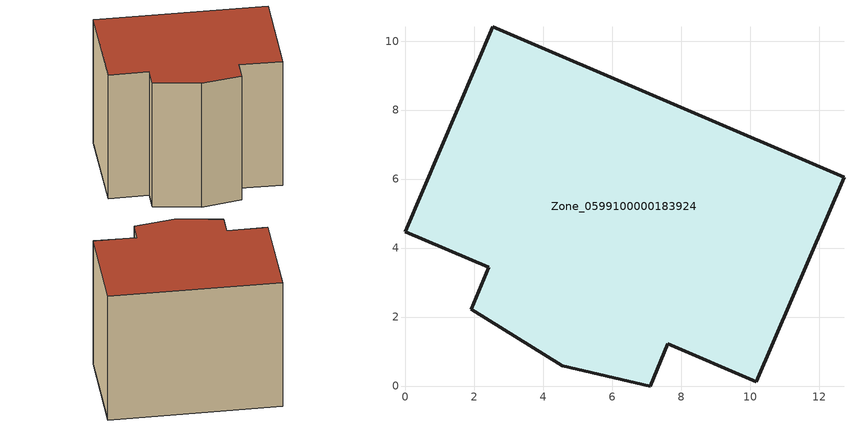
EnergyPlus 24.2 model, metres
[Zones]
Zone_0599100000183924
 floor ground (C_G): 7.61,1.22 7.1,0 4.54,0.59 1.9,2.23 2.41,3.44 0,4.47 2.53,10.41 12.71,6.06 10.17,0.12 z0
 wall outside (C_F): 2.53,10.41 0,4.47 2.41,3.44 1.9,2.23 4.54,0.59 7.1,0 7.61,1.22 10.17,0.12 12.71,6.06 2.53,10.41 z0:9.25
 roof outside (C_R): 10.17,0.12 12.71,6.06 2.53,10.41 0,4.47 2.41,3.44 1.9,2.23 4.54,0.59 7.1,0 7.61,1.22 z9.25
[BUILDING]
Pand.0599100000183924: North Axis=0; Terrain=City; Loads Convergence Tolerance Value=0.04; Temperature Convergence Tolerance Value=0.4; Solar Distribution=FullExterior; Maximum Number of Warmup Days=25; Minimum Number of Warmup Days=1
[Site:Location]
Rotterdam.The.Hague.AP_ZH_NLD Design_Conditions: Latitude=51.96; Longitude=4.45; Time Zone=1; Elevation=-4.5
[SITE:GROUNDTEMPERATURE:BUILDINGSURFACE]
18, 18, 18, 18, 18, 18, 18, 18, 18, 18, 18, 18
[MATERIAL] Thermal Absorptance=0.9; Solar Absorptance=0.7; Visible Absorptance=0.7
Name | Roughness | Thickness | Conductivity | Density | Specific Heat
G.TC.1946 | MediumSmooth | 0.15 | 1 | 540 | 1210
F.TC.1946 | Rough | 0.3 | 0.857143 | 1920 | 840
R.TC.1946 | MediumRough | 0.2 | 0.909091 | 1500 | 1000
[CONSTRUCTION]
C_G: G.TC.1946
C_F: F.TC.1946
C_R: R.TC.1946
[ZONE]
Zone_0599100000183924: Type=1; Multiplier=1; Ceiling Height=Autocalculate; Volume=Autocalculate; Floor Area=autocalculate; Part of Total Floor Area=Yes
[ZONEINFILTRATION:DESIGNFLOWRATE]
Infil_Zone_0599100000183924: Zone or ZoneList or Space or SpaceList=Zone_0599100000183924; Schedule=AlwaysOn; Design Flow Rate Calculation Method=Flow/Area; Flow Rate per Floor Area=0.003; Constant Term Coefficient=1; Temperature Term Coefficient=0; Velocity Term Coefficient=0; Velocity Squared Term Coefficient=0
[HVACTEMPLATE:ZONE:IDEALLOADSAIRSYSTEM]
Zone_0599100000183924: Maximum Heating Supply Air Temperature=50; Minimum Cooling Supply Air Temperature=13; Maximum Heating Supply Air Humidity Ratio=0.0156; Minimum Cooling Supply Air Humidity Ratio=0.0077; Heating Limit=NoLimit; Cooling Limit=NoLimit; Dehumidification Control Type=ConstantSensibleHeatRatio; Cooling Sensible Heat Ratio=0.7; Dehumidification Setpoint=60; Humidification Control Type=None; Humidification Setpoint=30; Outdoor Air Method=None; Outdoor Air Flow Rate per Person=0.00944; Outdoor Air Flow Rate per Zone Floor Area=0; Outdoor Air Flow Rate per Zone=0; Demand Controlled Ventilation Type=None; Outdoor Air Economizer Type=NoEconomizer; Heat Recovery Type=None; Sensible Heat Recovery Effectiveness=0.7; Latent Heat Recovery Effectiveness=0.65
[ZONECONTROL:THERMOSTAT]
ThermostatControl_Zone_0599100000183924: Zone or ZoneList=Zone_0599100000183924; Control Type Schedule=DualSetpointControlType; Control 1=Thermostat_Zone_0599100000183924; Temperature Difference Between Cutout And Setpoint=0
[THERMOSTATSETPOINT:DUALSETPOINT]
Thermostat_Zone_0599100000183924: Heating Setpoint Temperature Schedule=HeatingSetpoint_Zone_0599100000183924; Cooling Setpoint Temperature Schedule=CoolingSetpoint_Zone_0599100000183924
[SCHEDULE:COMPACT]
HeatingSetpoint_Zone_0599100000183924: Through: 12/31, For: AllDays, Until: 24:00, 21
CoolingSetpoint_Zone_0599100000183924: Through: 12/31, For: AllDays, Until: 24:00, 24
DualSetpointControlType: Through: 12/31, For: AllDays, Until: 24:00, 4
AlwaysOn: Through: 12/31, For: AllDays, Until: 24:00, 1
